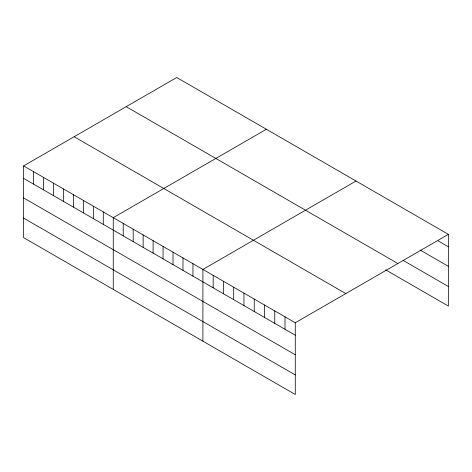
<?xml version="1.0" encoding="UTF-8"?>
<svg xmlns="http://www.w3.org/2000/svg" width="472" height="472" viewBox="0 0 472 472"><rect width="100%" height="100%" fill="white"/><g stroke="black" fill="none" stroke-linecap="round" stroke-linejoin="round"><path stroke-width="0.71" d="M23.6 165.914L295.277 322.765L295.277 394.492L23.6 237.64L23.6 165.914L176.723 77.508L448.4 234.36L448.4 306.086L385.612 269.837M266.373 129.269L113.256 217.675L113.256 289.401M356.03 181.03L202.907 269.435L202.907 341.162M295.277 322.765L448.4 234.36M438.134 240.873L448.4 246.797M420.027 249.977L448.4 266.361M403.118 260.379L448.4 286.522M126.189 106.684L397.872 263.535M74.128 136.738L345.811 293.59M23.6 178.345L295.277 335.203M23.6 197.915L295.277 354.767M23.6 218.07L295.277 374.927M285.017 316.842L285.017 329.273M274.751 310.912L274.751 323.349M264.491 304.989L264.491 317.426M254.225 299.065L254.225 311.496M243.959 293.136L243.959 305.573M233.699 287.212L233.699 299.649M223.433 281.288L223.433 293.72M213.173 275.359L213.173 287.796M192.948 263.683L192.948 276.12M182.983 257.936L182.983 270.368M173.023 252.184L173.023 264.615M163.064 246.431L163.064 258.868M153.099 240.679L153.099 253.116M143.14 234.926L143.14 247.363M133.175 229.18L133.175 241.611M123.216 223.427L123.216 235.858M103.291 211.922L103.291 224.359M93.332 206.17L93.332 218.607M83.367 200.423L83.367 212.854M73.408 194.67L73.408 207.102M63.449 188.918L63.449 201.355M53.483 183.165L53.483 195.603M43.524 177.419L43.524 189.85M33.559 171.666L33.559 184.098"/></g></svg>
